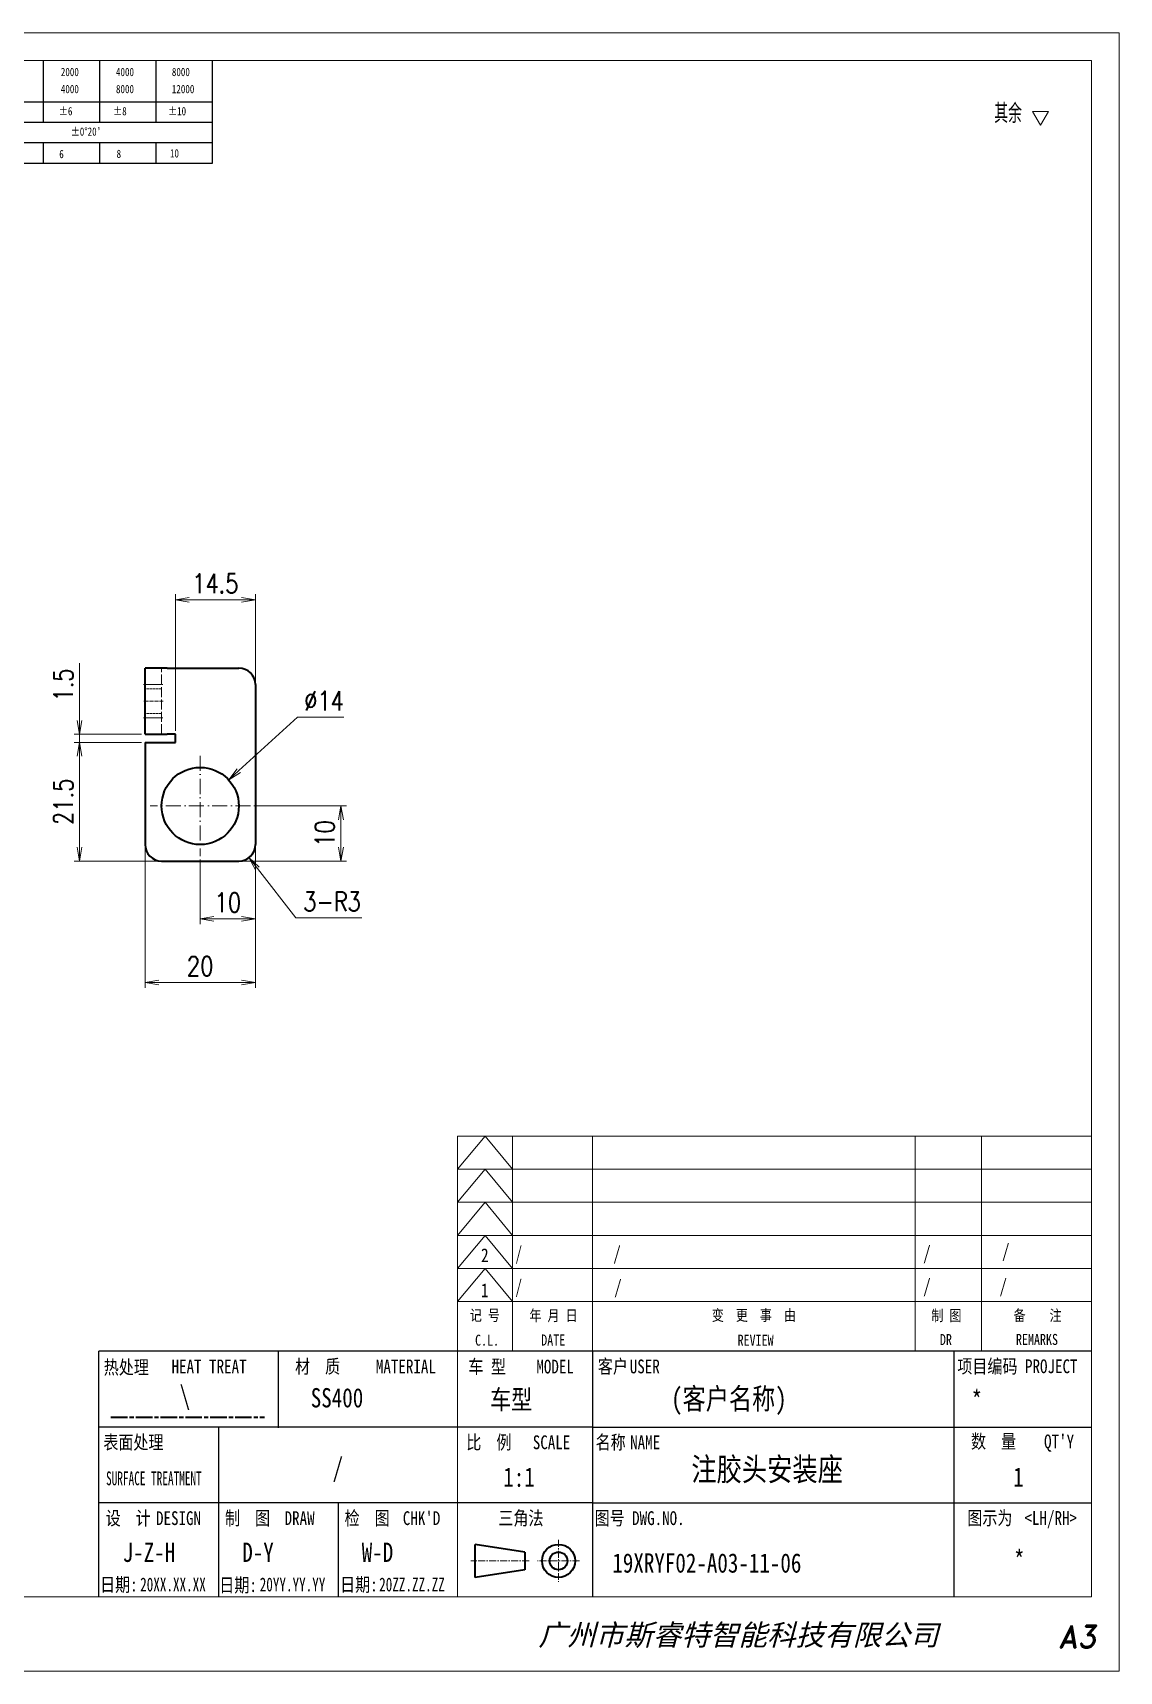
# Model space of a CAD drawing. Header units: millimetres. Extents: x 142029 to 212337, y -20537 to 1533.
# Drawn here: x 143611.3 to 143808.3, y 357.9 to 654.9 of the extents above; entities that cross this region are included whole.
import ezdxf
from ezdxf.enums import TextEntityAlignment as Align

# ---------------------------------------------------------------- set-up
doc = ezdxf.new("R2010")
doc.units = ezdxf.units.MM
doc.header["$LTSCALE"] = 0.5
for name, pattern in [('AM_ISO02W050x2', [3.75, 3, -0.75]), ('AM_ISO08W050x2', [9, 6, -0.75, 1.5, -0.75]), ('CENTER', [2, 1.25, -0.25, 0.25, -0.25]), ('DASHDOT', [18.5, 12, -3, 0.5, -3]), ('DASHED', [15, 12, -3]), ('DOT2', [0.125, 0, -0.125])]:
    doc.linetypes.add(name, pattern=pattern)
for name, color, linetype, lineweight in [('中心线', 2, 'AM_ISO08W050x2', 18), ('图框', 7, 'Continuous', 18), ('标注线', 3, 'Continuous', 18), ('热处理', 7, 'Continuous', 20), ('粗实线', 7, 'Continuous', 35), ('粗点划线', 6, 'AM_ISO08W050x2', 35), ('虚线', 1, 'AM_ISO02W050x2', 18)]:
    doc.layers.add(name, color=color, linetype=linetype, lineweight=lineweight)
for name, color, linetype in [('图\\M+19E79\\M+195B6\\M+18E9A', 7, 'Continuous'), ('图号', 7, 'Continuous'), ('图名', 7, 'Continuous'), ('数量', 7, 'Continuous'), ('材质', 7, 'Continuous'), ('表面处理', 7, 'Continuous'), ('车型', 7, 'Continuous')]:
    doc.layers.add(name, color=color, linetype=linetype)
doc.layers.add('打印', color=7, linetype='Continuous', lineweight=15, plot=False)
doc.layers.add('打印-禁用', color=7, linetype='Continuous', lineweight=15, plot=False)
doc.styles.add('DIM', font='romans.shx', dxfattribs={"width": 0.8, "bigfont": 'bigfont.shx'})
doc.styles.add('STYLE1', font='')
doc.styles.add('国标', font='simfang.ttf', dxfattribs={"width": 0.8})
doc.styles.add('机械长仿宋', font='gbenor.shx', dxfattribs={"height": 1, "bigfont": 'gbcbig.shx'})
doc.styles.add('标题\\M+18E9A', font='romand.shx', dxfattribs={"oblique": 10, "bigfont": 'bigfont.shx'})
doc.styles.get('STYLE1').set_extended_font_data('SimSun')
doc.dimstyles.new('XR 1-1$0', dxfattribs={"dimtxt": 3.5, "dimasz": 2.5, "dimexe": 1, "dimexo": 0.625, "dimgap": 1.2, "dimtad": 1, "dimzin": 9, "dimdsep": 46, "dimtxsty": 'DIM', "dimblk": 'OPEN', "dimcen": 0, "dimclrd": 8, "dimclre": 8, "dimclrt": 2, "dimazin": 2, "dimtfac": 0.5, "dimtmove": 0, "dimatfit": 3, "dimldrblk": 'OPEN', "dimfxl": 0, "dimtolj": 2, "dimlwd": 18, "dimlwe": 18, "dimarcsym": 0})
doc.dimstyles.new('XR 1-1$3', dxfattribs={"dimtxt": 3.5, "dimasz": 2.5, "dimexe": 1, "dimexo": 0.625, "dimgap": 1.2, "dimtad": 1, "dimtoh": 1, "dimdsep": 46, "dimtxsty": 'DIM', "dimblk": 'OPEN', "dimcen": 0, "dimclrd": 8, "dimclre": 8, "dimclrt": 2, "dimazin": 2, "dimtfac": 0.5, "dimtofl": 0, "dimtmove": 0, "dimatfit": 3, "dimldrblk": 'OPEN', "dimfxl": 0, "dimtolj": 2, "dimlwd": 18, "dimlwe": 18, "dimarcsym": 0})
doc.dimstyles.new('XR 1-1$4', dxfattribs={"dimtxt": 3.5, "dimasz": 2.5, "dimexe": 1, "dimexo": 0.625, "dimgap": 1.2, "dimtad": 1, "dimtoh": 1, "dimdsep": 46, "dimtxsty": 'DIM', "dimblk": 'OPEN', "dimcen": 0, "dimclrd": 8, "dimclre": 8, "dimclrt": 2, "dimazin": 2, "dimtfac": 0.5, "dimtofl": 0, "dimtmove": 0, "dimatfit": 3, "dimldrblk": 'OPEN', "dimfxl": 0, "dimtolj": 2, "dimlwd": 18, "dimlwe": 18, "dimarcsym": 0})

# ---------------------------------------------------------------- blocks, each defined once
blk = doc.blocks.new('GZDEH零件A3图框V01版')
at = {"layer": '中心线', "color": 1, "linetype": 'CENTER', "lineweight": 5, "ltscale": 2}
for p, q in [((3175.82, -1822.66), (3175.82, -1830.26)), ((3170.49, -1826.46), (3159.89, -1826.46)), ((3179.62, -1826.46), (3172.02, -1826.46))]:
    blk.add_line(p, q, dxfattribs=at)
at = {"layer": '图\\M+19E79\\M+195B6\\M+18E9A', "color": 9}
for p, q in [((3082.42, -1561.98), (3082.42, -1554.46)), ((3092.64, -1561.98), (3092.64, -1554.46)), ((3102.86, -1561.98), (3102.86, -1554.46)), ((3113.09, -1573.08), (3113.09, -1554.46)), ((2996.09, -1561.98), (3113.09, -1561.98)), ((3082.42, -1565.68), (3082.42, -1561.98)), ((3092.64, -1565.68), (3092.64, -1561.98)), ((3102.86, -1565.68), (3102.86, -1561.98)), ((2996.09, -1565.68), (3113.09, -1565.68)), ((2996.09, -1569.38), (3113.09, -1569.38)), ((3082.42, -1573.08), (3082.42, -1569.48)), ((3092.64, -1573.08), (3092.64, -1569.38)), ((3102.86, -1573.08), (3102.86, -1569.38)), ((2990.09, -1573.08), (3113.09, -1573.08)), ((3272.49, -1788.46), (3092.49, -1788.46)), ((3124.99, -1788.46), (3124.99, -1802.35)), ((3181.99, -1788.46), (3181.99, -1832.96)), ((3247.49, -1788.46), (3247.49, -1832.96)), ((3181.99, -1802.21), (3092.49, -1802.21)), ((3114.17, -1802.21), (3114.17, -1815.96)), ((3181.99, -1802.21), (3272.49, -1802.21)), ((3181.99, -1815.96), (3092.49, -1815.96)), ((3114.17, -1815.96), (3114.17, -1832.96)), ((3114.17, -1815.96), (3114.17, -1832.96)), ((3135.83, -1815.96), (3135.83, -1832.96)), ((3135.83, -1815.96), (3135.83, -1832.96)), ((3181.99, -1815.96), (3272.49, -1815.96))]:
    blk.add_line(p, q, dxfattribs=at)
at = {"layer": '图\\M+19E79\\M+195B6\\M+18E9A', "color": 7}
blk.add_line((3272.49, -1788.46), (3092.49, -1788.46), dxfattribs=at)
at = {"layer": '图\\M+19E79\\M+195B6\\M+18E9A', "color": 9, "linetype": 'Continuous'}
blk.add_line((3092.49, -1832.96), (3092.49, -1788.46), dxfattribs=at)
at = {"layer": '图框', "linetype": 'Continuous'}
for p, q in [((3272.49, -1554.46), (2882.49, -1554.46)), ((3272.49, -1832.96), (3272.49, -1554.46)), ((3157.49, -1749.46), (3272.49, -1749.46)), ((3157.49, -1832.96), (3157.49, -1749.46)), ((2882.49, -1832.96), (3272.49, -1832.96))]:
    blk.add_line(p, q, dxfattribs=at)
at = {"layer": '图框', "color": 9}
for p, q in [((3157.49, -1755.46), (3162.49, -1749.46)), ((3162.49, -1749.46), (3167.49, -1755.46)), ((3167.49, -1788.46), (3167.49, -1749.46)), ((3240.49, -1788.46), (3240.49, -1749.46)), ((3252.49, -1749.46), (3252.49, -1788.46)), ((3157.49, -1755.46), (3272.49, -1755.46)), ((3157.49, -1761.46), (3162.49, -1755.46)), ((3162.49, -1755.46), (3167.49, -1761.46)), ((3157.49, -1761.46), (3272.49, -1761.46)), ((3157.49, -1767.46), (3162.49, -1761.46)), ((3162.49, -1761.46), (3167.49, -1767.46)), ((3157.49, -1767.46), (3272.49, -1767.46)), ((3157.49, -1773.46), (3162.49, -1767.46)), ((3162.49, -1767.46), (3167.49, -1773.46)), ((3157.49, -1773.46), (3272.49, -1773.46)), ((3157.49, -1779.46), (3162.49, -1773.46)), ((3162.49, -1773.46), (3167.49, -1779.46)), ((3157.49, -1779.46), (3272.49, -1779.46))]:
    blk.add_line(p, q, dxfattribs=at)
at = {"layer": '图框', "color": 9, "linetype": 'Continuous'}
blk.add_line((3181.99, -1749.46), (3181.99, -1832.96), dxfattribs=at)
at = {"layer": '图框', "color": 2, "linetype": 'ByBlock', "lineweight": 35}
for p, q in [((3169.69, -1824.86), (3160.69, -1823.46)), ((3160.69, -1829.46), (3160.69, -1823.46)), ((3169.69, -1824.86), (3169.69, -1828.06)), ((3169.69, -1828.06), (3160.69, -1829.46))]:
    blk.add_line(p, q, dxfattribs=at)
for radius in [3, 1.6]:
    blk.add_circle((3175.82, -1826.46), radius, dxfattribs=at)
at = {"layer": '打印-禁用', "linetype": 'Continuous'}
for p, q in [((3277.49, -1549.46), (2857.49, -1549.46)), ((3277.49, -1846.46), (3277.49, -1549.46)), ((2857.49, -1846.46), (3277.49, -1846.46))]:
    blk.add_line(p, q, dxfattribs=at)
at = {"layer": '图\\M+19E79\\M+195B6\\M+18E9A', "color": 9, "style": '国标'}
for s, height, width, p in [('2000', 1.5, 0.8, (3085.57, -1557.31)), ('4000', 1.5, 0.8, (3095.57, -1557.31)), ('8000', 1.5, 0.8, (3105.7, -1557.31)), ('4000', 1.5, 0.8, (3085.57, -1560.41)), ('8000', 1.5, 0.8, (3095.57, -1560.41)), ('12000', 1.5, 0.8, (3105.7, -1560.41)), ('±6', 1.5, 0.8, (3085.22, -1564.42)), ('±8', 1.5, 0.8, (3095.06, -1564.42)), ('±10', 1.5, 0.8, (3105.02, -1564.42)), ("±0%%D20'", 1.5, 0.8, (3087.38, -1568.12)), ('6', 1.5, 0.8, (3085.28, -1572.19)), ('8', 1.5, 0.8, (3095.68, -1572.15)), ('10', 1.5, 0.8, (3105.36, -1572.06)), ('热处理', 2.5, 0.8, (3093.35, -1792.61)), ('材  质', 2.5, 0.8, (3128.04, -1792.46)), ('项目编码 PROJECT', 2.5, 0.8, (3248.13, -1792.43)), ('表面处理', 2.5, 0.8, (3093.27, -1806.21)), ('比  例\u3000', 2.5, 0.8, (3159.1, -1806.21)), ('SCALE', 2.5, 0.8, (3171.15, -1806.21)), ('名称\u3000', 2.5, 0.8, (3182.54, -1806.21)), ('NAME', 2.5, 0.8, (3188.8, -1806.21)), ('数  量', 2.5, 0.8, (3250.61, -1806.05)), ("QT'Y ", 2.5, 0.8, (3263.86, -1806.05)), ('SURFACE TREATMENT', 2.5, 0.6, (3093.77, -1812.75)), (' DESIGN', 2.5, 0.8, (3101.47, -1819.96)), (' DRAW', 2.5, 0.8, (3124.78, -1819.96)), ("CHK'D", 2.5, 0.8, (3147.58, -1819.96)), ('三角法', 2.5, 0.8, (3164.9, -1819.96)), ('图号', 2.5, 0.8, (3182.36, -1819.96)), ('DWG.NO.', 2.5, 0.8, (3189.16, -1819.96)), ('图示为', 2.5, 0.8, (3249.94, -1819.93)), ('<LH/RH>', 2.5, 0.8, (3260.31, -1819.93))]:
    blk.add_text(s, height=height, dxfattribs=dict(at, width=width)).set_placement(p)
at = {"layer": '图\\M+19E79\\M+195B6\\M+18E9A', "color": 9, "style": '国标', "width": 0.8}
for s, p in [('HEAT TREAT', (3112.45, -1792.46)), ('MATERIAL', (3148.14, -1792.46)), ('客户', (3185.68, -1792.46)), ('USER', (3191.46, -1792.46)), ('设  计', (3097.79, -1819.96)), ('制  图', (3119.43, -1819.96)), ('检  图', (3141.11, -1819.96)), ('日期:', (3096.09, -1832)), ('日期:', (3117.71, -1832.1)), ('日期:', (3139.62, -1832))]:
    blk.add_text(s, height=2.5, dxfattribs=at).set_placement(p, align=Align.CENTER)
for s, p in [('车 型', (3162.87, -1791.2)), ('MODEL', (3175.2, -1791.24))]:
    blk.add_text(s, height=2.5, dxfattribs=at).set_placement(p, align=Align.MIDDLE)
at = {"layer": '图\\M+19E79\\M+195B6\\M+18E9A', "color": 7, "lineweight": -3, "style": 'STYLE1', "oblique": 15}
blk.add_text('广州市斯睿特智能科技有限公司', height=3.8, dxfattribs=at).set_placement((3172.16, -1841.78))
at = {"layer": '图\\M+19E79\\M+195B6\\M+18E9A', "color": 7, "style": '标题\\M+18E9A', "oblique": 10}
blk.add_text('A3', height=4, dxfattribs=at).set_placement((3269.91, -1840.2), align=Align.MIDDLE)
at = {"layer": '图框', "color": 9, "style": '国标', "width": 0.8}
for s, p in [('记 号', (3162.47, -1782.94)), ('年 月 日', (3174.9, -1782.98)), ('变  更  事  由', (3211.24, -1782.93)), ('C.L.', (3162.86, -1787.45)), ('DATE', (3174.85, -1787.42)), ('REVIEW', (3211.55, -1787.45))]:
    blk.add_text(s, height=2, dxfattribs=at).set_placement(p, align=Align.CENTER)
for s, p in [('制 图', (3246.15, -1781.95)), ('备    注', (3262.68, -1781.92)), ('DR', (3246.06, -1786.34)), ('REMARKS', (3262.57, -1786.32))]:
    blk.add_text(s, height=2, dxfattribs=at).set_placement(p, align=Align.MIDDLE)
blk = doc.blocks.new('DEH A3')
at = {"layer": '图框'}
blk.add_blockref('GZDEH零件A3图框V01版', (-2857.49, 1846.46), dxfattribs=at)
blk = doc.blocks.new('FINISHER_1')
at = {"layer": '标注线'}
for p, q in [((0, 0), (-1.44, 2.5)), ((-1.44, 2.5), (1.44, 2.5)), ((1.44, 2.5), (0, 0))]:
    blk.add_line(p, q, dxfattribs=at)
blk = doc.blocks.new('其余任何12.5')
at = {"layer": '标注线', "color": 2, "linetype": 'ByBlock', "lineweight": 30}
blk.add_blockref('FINISHER_1', (0, 0), dxfattribs=at)
at = {"layer": '标注线', "color": 7, "linetype": 'DOT2', "style": '机械长仿宋'}
blk.add_text('其余', height=3.5, dxfattribs=at).set_placement((-8.38, 0.4))
blk = doc.blocks.new('_Open')
at = {"color": 0, "linetype": 'ByBlock', "lineweight": -2}
for p, q in [((-1, 0.17), (0, 0)), ((-1, -0.17), (0, 0)), ((0, 0), (-1, 0))]:
    blk.add_line(p, q, dxfattribs=at)
blk = doc.blocks.new('*D56')
at = {"layer": 'Defpoints', "color": 0, "transparency": 16777216}
for p in [(143631.62, 507.76), (143651.62, 507.76), (143651.62, 482.76)]:
    blk.add_point(p, dxfattribs=at)
at = {"layer": '标注线', "color": 8, "lineweight": 18, "transparency": 16777216}
for p, q in [((143631.62, 507.13), (143631.62, 481.76)), ((143651.62, 507.13), (143651.62, 481.76)), ((143634.12, 482.76), (143649.12, 482.76))]:
    blk.add_line(p, q, dxfattribs=at)
at = {"layer": '标注线', "color": 8, "linetype": 'ByBlock', "lineweight": 18, "transparency": 16777216, "xscale": 2.5, "yscale": 2.5, "zscale": 2.5, "rotation": 180}
blk.add_blockref('_Open', (143631.62, 482.76), dxfattribs=at)
at = {"layer": '标注线', "color": 8, "linetype": 'ByBlock', "lineweight": 18, "transparency": 16777216, "xscale": 2.5, "yscale": 2.5, "zscale": 2.5}
blk.add_blockref('_Open', (143651.62, 482.76), dxfattribs=at)
at = {"layer": '标注线', "color": 2, "transparency": 16777216, "insert": (143641.62, 485.71), "char_height": 3.5, "attachment_point": 5, "style": 'DIM'}
blk.add_mtext('\\A2;20', dxfattribs=at)
blk = doc.blocks.new('*D57')
at = {"layer": 'Defpoints', "color": 0, "transparency": 16777216}
for p in [(143650.72, 514.76), (143667.15, 514.76), (143648.62, 504.76)]:
    blk.add_point(p, dxfattribs=at)
at = {"layer": '标注线', "color": 8, "lineweight": 18, "transparency": 16777216}
for p, q in [((143651.35, 514.76), (143668.15, 514.76)), ((143667.15, 507.26), (143667.15, 512.26)), ((143649.25, 504.76), (143668.15, 504.76))]:
    blk.add_line(p, q, dxfattribs=at)
at = {"layer": '标注线', "color": 8, "linetype": 'ByBlock', "lineweight": 18, "transparency": 16777216, "xscale": 2.5, "yscale": 2.5, "zscale": 2.5}
for p, rotation in [((143667.15, 514.76), 90), ((143667.15, 504.76), 270)]:
    blk.add_blockref('_Open', p, dxfattribs=dict(at, rotation=rotation))
at = {"layer": '标注线', "color": 2, "transparency": 16777216, "insert": (143664.2, 509.76), "char_height": 3.5, "attachment_point": 5, "rotation": 90, "style": 'DIM'}
blk.add_mtext('\\A2;10', dxfattribs=at)
blk = doc.blocks.new('*D58')
at = {"layer": 'Defpoints', "color": 0, "transparency": 16777216}
for p in [(143641.62, 505.66), (143651.62, 507.76), (143651.62, 494.31)]:
    blk.add_point(p, dxfattribs=at)
at = {"layer": '标注线', "color": 8, "lineweight": 18, "transparency": 16777216}
for p, q in [((143641.62, 505.03), (143641.62, 493.31)), ((143651.62, 507.13), (143651.62, 493.31)), ((143644.12, 494.31), (143649.12, 494.31))]:
    blk.add_line(p, q, dxfattribs=at)
at = {"layer": '标注线', "color": 8, "linetype": 'ByBlock', "lineweight": 18, "transparency": 16777216, "xscale": 2.5, "yscale": 2.5, "zscale": 2.5, "rotation": 180}
blk.add_blockref('_Open', (143641.62, 494.31), dxfattribs=at)
at = {"layer": '标注线', "color": 8, "linetype": 'ByBlock', "lineweight": 18, "transparency": 16777216, "xscale": 2.5, "yscale": 2.5, "zscale": 2.5}
blk.add_blockref('_Open', (143651.62, 494.31), dxfattribs=at)
at = {"layer": '标注线', "color": 2, "transparency": 16777216, "insert": (143646.62, 497.26), "char_height": 3.5, "attachment_point": 5, "style": 'DIM'}
blk.add_mtext('\\A2;10', dxfattribs=at)
blk = doc.blocks.new('*D59')
at = {"layer": 'Defpoints', "color": 0, "transparency": 16777216}
for p in [(143646.79, 519.48), (143636.45, 510.04)]:
    blk.add_point(p, dxfattribs=at)
at = {"layer": '标注线', "color": 8, "lineweight": 18, "transparency": 16777216}
for p in [(143648.64, 521.16), (143667.67, 530.87)]:
    blk.add_line(p, (143659.27, 530.87), dxfattribs=at)
at = {"layer": '标注线', "color": 8, "linetype": 'ByBlock', "lineweight": 18, "transparency": 16777216, "xscale": 2.5, "yscale": 2.5, "zscale": 2.5, "rotation": 222.3833176189353}
blk.add_blockref('_Open', (143646.79, 519.48), dxfattribs=at)
at = {"layer": '标注线', "color": 2, "transparency": 16777216, "insert": (143664.07, 533.82), "char_height": 3.5, "attachment_point": 5, "style": 'DIM'}
blk.add_mtext('\\A2;∅14', dxfattribs=at)
blk = doc.blocks.new('*D60')
at = {"layer": 'Defpoints', "color": 0, "transparency": 16777216}
for p in [(143648.62, 507.76), (143650.46, 505.39)]:
    blk.add_point(p, dxfattribs=at)
at = {"layer": '标注线', "color": 8, "lineweight": 18, "transparency": 16777216}
for p in [(143652, 503.41), (143670.94, 494.48)]:
    blk.add_line(p, (143658.94, 494.48), dxfattribs=at)
at = {"layer": '标注线', "color": 8, "linetype": 'ByBlock', "lineweight": 18, "transparency": 16777216, "xscale": 2.5, "yscale": 2.5, "zscale": 2.5, "rotation": 127.8581330157004}
blk.add_blockref('_Open', (143650.46, 505.39), dxfattribs=at)
at = {"layer": '标注线', "color": 2, "transparency": 16777216, "insert": (143665.54, 497.43), "char_height": 3.5, "attachment_point": 5, "style": 'DIM'}
blk.add_mtext('\\A2;\\A2;3-R3', dxfattribs=at)
blk = doc.blocks.new('*D61')
at = {"layer": 'Defpoints', "color": 0, "transparency": 16777216}
for p in [(143631.62, 526.26), (143619.75, 504.76), (143634.62, 504.76)]:
    blk.add_point(p, dxfattribs=at)
at = {"layer": '标注线', "color": 8, "lineweight": 18, "transparency": 16777216}
for p, q in [((143631, 526.26), (143618.75, 526.26)), ((143619.75, 523.76), (143619.75, 507.26)), ((143634, 504.76), (143618.75, 504.76))]:
    blk.add_line(p, q, dxfattribs=at)
at = {"layer": '标注线', "color": 8, "linetype": 'ByBlock', "lineweight": 18, "transparency": 16777216, "xscale": 2.5, "yscale": 2.5, "zscale": 2.5}
for p, rotation in [((143619.75, 526.26), 90), ((143619.75, 504.76), 270)]:
    blk.add_blockref('_Open', p, dxfattribs=dict(at, rotation=rotation))
at = {"layer": '标注线', "color": 2, "transparency": 16777216, "insert": (143616.8, 515.51), "char_height": 3.5, "attachment_point": 5, "rotation": 90, "style": 'DIM'}
blk.add_mtext('\\A2;21.5', dxfattribs=at)
blk = doc.blocks.new('*D62')
at = {"layer": 'Defpoints', "color": 0, "transparency": 16777216}
for p in [(143619.75, 527.76), (143631, 526.26), (143631.62, 527.76)]:
    blk.add_point(p, dxfattribs=at)
at = {"layer": '标注线', "color": 8, "lineweight": 18, "transparency": 16777216}
for p, q in [((143619.75, 530.26), (143619.75, 540.62)), ((143631, 527.76), (143618.75, 527.76)), ((143630.37, 526.26), (143618.75, 526.26)), ((143619.75, 526.26), (143619.75, 527.76)), ((143619.75, 523.76), (143619.75, 521.26))]:
    blk.add_line(p, q, dxfattribs=at)
at = {"layer": '标注线', "color": 8, "linetype": 'ByBlock', "lineweight": 18, "transparency": 16777216, "xscale": 2.5, "yscale": 2.5, "zscale": 2.5}
for p, rotation in [((143619.75, 527.76), 270), ((143619.75, 526.26), 90)]:
    blk.add_blockref('_Open', p, dxfattribs=dict(at, rotation=rotation))
at = {"layer": '标注线', "color": 2, "transparency": 16777216, "insert": (143616.8, 536.69), "char_height": 3.5, "attachment_point": 5, "rotation": 90, "style": 'DIM'}
blk.add_mtext('\\A2;1.5', dxfattribs=at)
blk = doc.blocks.new('*D63')
at = {"layer": 'Defpoints', "color": 0, "transparency": 16777216}
for p in [(143651.62, 552.14), (143651.62, 536.76), (143637.12, 527.76)]:
    blk.add_point(p, dxfattribs=at)
at = {"layer": '标注线', "color": 8, "lineweight": 18, "transparency": 16777216}
for p, q in [((143637.12, 528.38), (143637.12, 553.14)), ((143651.62, 537.38), (143651.62, 553.14)), ((143639.62, 552.14), (143649.12, 552.14))]:
    blk.add_line(p, q, dxfattribs=at)
at = {"layer": '标注线', "color": 8, "linetype": 'ByBlock', "lineweight": 18, "transparency": 16777216, "xscale": 2.5, "yscale": 2.5, "zscale": 2.5, "rotation": 180}
blk.add_blockref('_Open', (143637.12, 552.14), dxfattribs=at)
at = {"layer": '标注线', "color": 8, "linetype": 'ByBlock', "lineweight": 18, "transparency": 16777216, "xscale": 2.5, "yscale": 2.5, "zscale": 2.5}
blk.add_blockref('_Open', (143651.62, 552.14), dxfattribs=at)
at = {"layer": '标注线', "color": 2, "transparency": 16777216, "insert": (143644.37, 555.09), "char_height": 3.5, "attachment_point": 5, "style": 'DIM'}
blk.add_mtext('\\A2;14.5', dxfattribs=at)

msp = doc.modelspace()

# ---------------------------------------------------------------- linework, layer by layer
at = {"layer": '中心线', "linetype": 'DASHDOT', "ltscale": 0.09}
for p, q in [((143631.321, 536.757), (143634.921, 536.757)), ((143631.321, 530.757), (143634.921, 530.757))]:
    msp.add_line(p, q, dxfattribs=at)
at = {"layer": '中心线', "linetype": 'DASHDOT', "ltscale": 0.090015}
msp.add_line((143634.921, 533.757), (143631.321, 533.757), dxfattribs=at)
at = {"layer": '中心线', "linetype": 'DASHDOT', "ltscale": 0.455}
for p, q in [((143641.621, 523.857), (143641.621, 505.657)), ((143650.721, 514.757), (143632.521, 514.757))]:
    msp.add_line(p, q, dxfattribs=at)
at = {"layer": '打印'}
msp.add_lwpolyline([(143388.268, 654.912), (143808.268, 654.912), (143808.268, 357.912), (143388.268, 357.912)], close=True, dxfattribs=at)
at = {"layer": '粗实线', "ltscale": 0.3}
msp.add_line((143631.621, 527.757), (143631.621, 539.757), dxfattribs=at)
at = {"layer": '粗实线', "ltscale": 0.1}
for p, q in [((143635.621, 539.757), (143631.621, 539.757)), ((143631.621, 527.757), (143635.621, 527.757))]:
    msp.add_line(p, q, dxfattribs=at)
at = {"layer": '粗实线', "ltscale": 0.325}
msp.add_line((143635.621, 539.757), (143648.621, 539.757), dxfattribs=at)
at = {"layer": '粗实线'}
for p, q in [((143651.621, 536.757), (143651.621, 507.757)), ((143631.621, 526.257), (143631.621, 507.757))]:
    msp.add_line(p, q, dxfattribs=at)
at = {"layer": '粗实线', "ltscale": 0.1375}
msp.add_line((143631.621, 526.257), (143637.121, 526.257), dxfattribs=at)
at = {"layer": '粗实线', "ltscale": 0.0375}
for p, q in [((143637.121, 527.757), (143635.621, 527.757)), ((143637.121, 526.257), (143637.121, 527.757))]:
    msp.add_line(p, q, dxfattribs=at)
at = {"layer": '粗实线', "ltscale": 0.35}
msp.add_line((143634.621, 504.757), (143648.621, 504.757), dxfattribs=at)
at = {"layer": '粗实线'}
msp.add_circle((143641.621, 514.757), 7, dxfattribs=at)
for centre, start, end in [((143648.621, 536.757), 0, 90), ((143634.621, 507.757), 180, 270), ((143648.621, 507.757), 270, 360)]:
    msp.add_arc(centre, 3, start, end, dxfattribs=at)
at = {"layer": '粗点划线', "linetype": 'AM_ISO08W050x2'}
msp.add_line((143625.443, 403.983), (143653.304, 403.983), dxfattribs=at)
at = {"layer": '虚线', "linetype": 'DASHED', "ltscale": 0.3}
msp.add_line((143634.621, 527.757), (143634.621, 539.757), dxfattribs=at)
at = {"layer": '虚线', "linetype": 'DASHED', "ltscale": 0.075}
for p, q in [((143631.621, 536.757), (143634.621, 536.757)), ((143634.621, 536.007), (143631.621, 536.007)), ((143634.621, 536.007), (143631.621, 536.007)), ((143634.621, 531.507), (143631.621, 531.507)), ((143634.621, 531.507), (143631.621, 531.507)), ((143634.621, 530.757), (143631.621, 530.757))]:
    msp.add_line(p, q, dxfattribs=at)

# ---------------------------------------------------------------- block references
at = {"layer": '图框'}
msp.add_blockref('DEH A3', (143388.268, 357.912), dxfattribs=at)
at = {"layer": '标注线'}
msp.add_blockref('其余任何12.5', (143793.973, 638.147), dxfattribs=at)

# ---------------------------------------------------------------- texts
at = {"layer": '图\\M+19E79\\M+195B6\\M+18E9A', "color": 3, "style": '国标'}
for s, height, width, p in [('2', 2.5, 0.8, (143692.546, 432.068)), ('/', 2.5, 0.705904, (143698.778, 432.384)), ('/', 2.5, 0.8, (143716.514, 432.384)), ('/', 2.5, 0.8, (143772.719, 432.483)), ('/', 2.5, 0.8, (143787.014, 432.854)), ('1', 2.5, 0.8, (143692.535, 425.708)), ('/', 2.5, 0.705904, (143698.778, 426.384)), ('/', 2.5, 0.8, (143716.686, 426.299)), ('/', 2.5, 0.8, (143772.719, 426.483)), ('/', 2.5, 0.8, (143786.55, 426.494)), ('    (客户名称)', 3.85, 0.8, (143718.613, 405.393)), ('*', 3.5, 0.8, (143781.485, 405.322)), ('1:1', 3.5, 0.8, (143696.569, 391.345)), ('J-Z-H', 3.5, 0.8, (143627.566, 377.728)), ('D-Y', 3.5, 0.8, (143649.246, 377.728)), ('W-D', 3.5, 0.8, (143670.906, 377.728)), ('20XX.XX.XX', 2.5, 0.7, (143630.731, 372.392)), ('20YY.YY.YY', 2.5, 0.7, (143652.411, 372.392)), ('20ZZ.ZZ.ZZ', 2.5, 0.7, (143674.071, 372.392))]:
    msp.add_text(s, height=height, dxfattribs=dict(at, width=width)).set_placement(p)
at = {"layer": '图\\M+19E79\\M+195B6\\M+18E9A', "color": 3, "style": '国标', "width": 0.8}
msp.add_text('*', height=3.5, dxfattribs=at).set_placement((143790.14, 376.328), align=Align.CENTER)
at = {"layer": '图号', "color": 3, "style": '国标', "width": 0.8}
msp.add_text('19XRYF02-A03-11-06', height=3.5, dxfattribs=at).set_placement((143716.348, 375.785))
at = {"layer": '图名', "color": 3, "style": '国标', "width": 0.8}
msp.add_text('注胶头安装座', height=4.2, dxfattribs=at).set_placement((143744.42, 392.425), align=Align.CENTER)
at = {"layer": '数量', "color": 3, "style": '国标', "width": 0.8}
msp.add_text('1', height=3.5, dxfattribs=at).set_placement((143789.986, 391.36), align=Align.CENTER)
at = {"layer": '材质', "color": 3, "style": '国标', "width": 0.8}
msp.add_text('SS400', height=3.5, dxfattribs=at).set_placement((143666.426, 405.732), align=Align.CENTER)
at = {"layer": '热处理', "color": 3, "style": '国标', "width": 0.8}
msp.add_text('\\', height=3.5, dxfattribs=at).set_placement((143638.848, 406.108), align=Align.CENTER)
at = {"layer": '表面处理', "color": 3, "style": '国标', "width": 0.8}
msp.add_text('/', height=3.5, dxfattribs=at).set_placement((143666.568, 393.055), align=Align.CENTER)
at = {"layer": '车型', "color": 3, "style": '国标', "width": 0.8}
msp.add_text('  车型', height=3.5, dxfattribs=at).set_placement((143690.373, 405.408))

# ---------------------------------------------------------------- dimensions: what is measured, and where the dimension line sits
at = {"layer": '标注线'}
for base, p1, p2, picture, middle in [((143651.621, 552.141), (143637.121, 527.757), (143651.621, 536.757), '*D63', (143644.371, 555.091)), ((143651.621, 482.758), (143631.621, 507.757), (143651.621, 507.757), '*D56', (143641.621, 485.708)), ((143651.621, 494.314), (143641.621, 505.657), (143651.621, 507.757), '*D58', (143646.621, 497.264))]:
    dim = msp.add_linear_dim(base=base, p1=p1, p2=p2, dimstyle='XR 1-1$0', dxfattribs=at)
    dim.commit()
    dim.dimension.update_dxf_attribs({"geometry": picture, "text_midpoint": middle})
for base, p1, p2, picture, middle in [((143619.746, 527.757), (143630.996, 526.257), (143631.621, 527.757), '*D62', (143616.796, 536.69)), ((143619.746, 504.757), (143631.621, 526.257), (143634.621, 504.757), '*D61', (143616.796, 515.507)), ((143667.151, 514.757), (143648.621, 504.757), (143650.721, 514.757), '*D57', (143664.201, 509.757))]:
    dim = msp.add_linear_dim(base=base, p1=p1, p2=p2, angle=90, dimstyle='XR 1-1$0', dxfattribs=at)
    dim.commit()
    dim.dimension.update_dxf_attribs({"geometry": picture, "text_midpoint": middle})
dim = msp.add_diameter_dim_2p(p1=(143636.451, 510.039), p2=(143646.792, 519.476), dimstyle='XR 1-1$3', dxfattribs=at)
dim.commit()
dim.dimension.update_dxf_attribs({"geometry": '*D59', "text_midpoint": (143664.073, 530.866), "dimtype": 163})
dim = msp.add_radius_dim(center=(143648.621, 507.757), mpoint=(143650.462, 505.389), text='\\A2;3-<>', dimstyle='XR 1-1$4', override={"dimtxsty": 'DIM'}, dxfattribs=at)
dim.commit()
dim.dimension.update_dxf_attribs({"geometry": '*D60', "text_midpoint": (143665.54, 494.482), "dimtype": 164})

doc.saveas('drawing.dxf')
